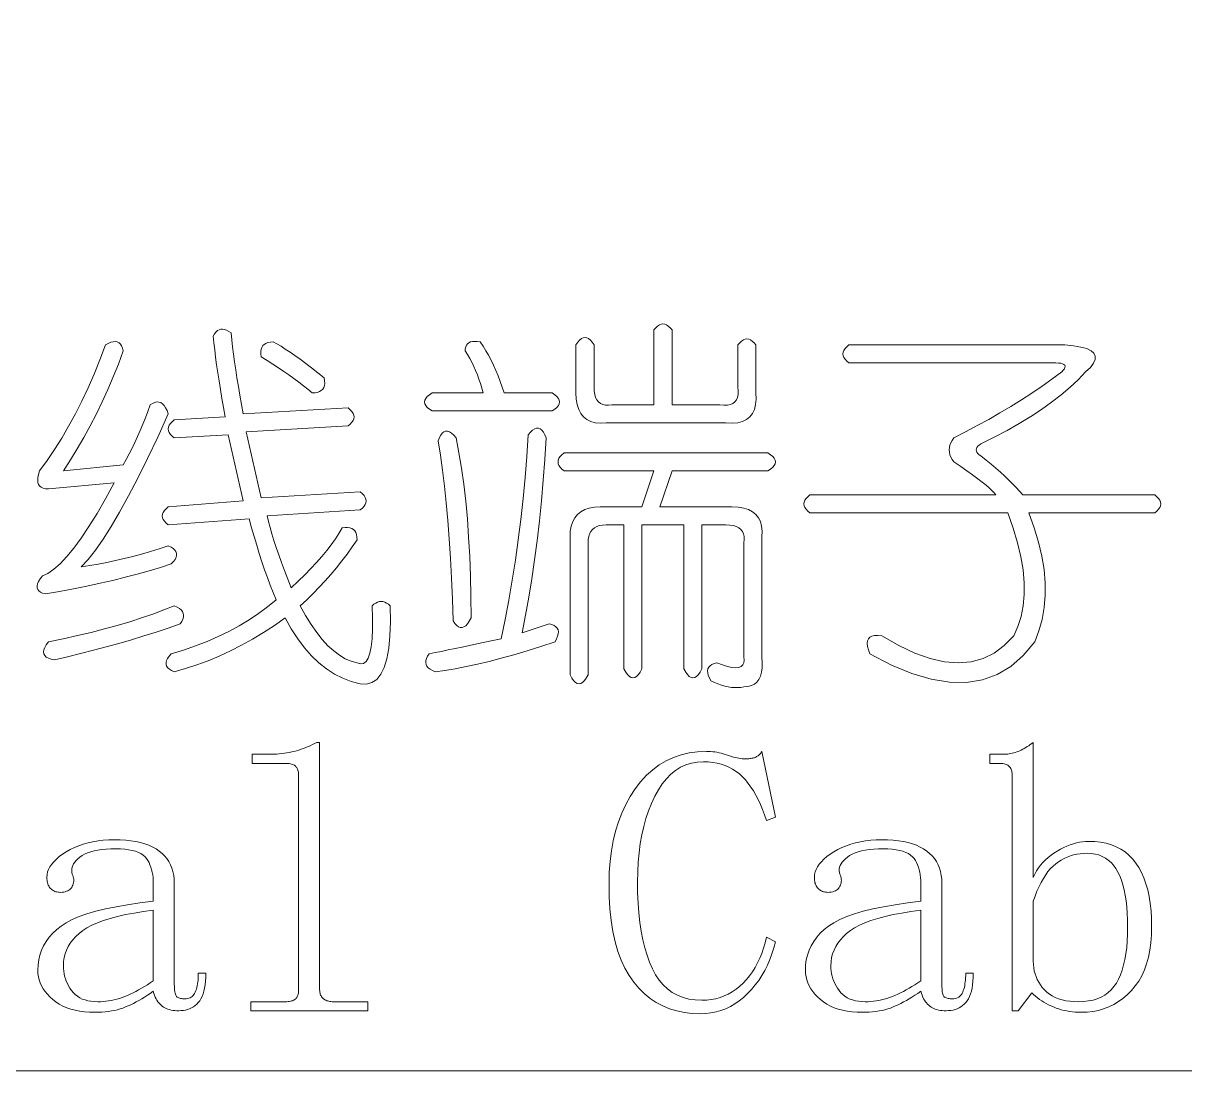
# Model space of a CAD drawing. Extents: x 1 to 297, y 1 to 210.
# Drawn here: x 261.65 to 272.72, y 109.01 to 118.99 of the extents above; entities that cross this region are included whole.
import ezdxf

# ---------------------------------------------------------------- set-up
doc = ezdxf.new("R2010")
doc.units = 0

msp = doc.modelspace()

# ---------------------------------------------------------------- linework, layer by layer
at = {"color": 7, "lineweight": 13}
msp.add_lwpolyline([(246.667, 118.993), (252.82, 109.014), (294.549, 109.014)], dxfattribs=at)
for points in [[(266.92, 115.929), (266.937, 115.954), (266.955, 115.974), (266.972, 115.989), (266.989, 115.997), (267.006, 116), (267.023, 115.997), (267.04, 115.989), (267.057, 115.974), (267.075, 115.954), (267.092, 115.929), (267.092, 115.529), (267.093, 115.491), (267.099, 115.458), (267.107, 115.429), (267.119, 115.405), (267.135, 115.386), (267.153, 115.371), (267.176, 115.361), (267.201, 115.355), (267.231, 115.354), (267.263, 115.357), (267.663, 115.357), (267.663, 116.072), (267.68, 116.092), (267.697, 116.108), (267.715, 116.12), (267.732, 116.126), (267.749, 116.129), (267.766, 116.126), (267.783, 116.12), (267.8, 116.108), (267.817, 116.092), (267.835, 116.072), (267.835, 115.357), (268.292, 115.357), (268.329, 115.354), (268.363, 115.355), (268.391, 115.361), (268.415, 115.371), (268.435, 115.386), (268.449, 115.405), (268.46, 115.429), (268.465, 115.458), (268.467, 115.491), (268.463, 115.529), (268.463, 115.929), (268.48, 115.949), (268.497, 115.965), (268.515, 115.977), (268.532, 115.984), (268.549, 115.986), (268.566, 115.984), (268.583, 115.977), (268.6, 115.965), (268.617, 115.949), (268.635, 115.929), (268.635, 115.472), (268.637, 115.412), (268.632, 115.36), (268.621, 115.314), (268.603, 115.275), (268.577, 115.243), (268.545, 115.218), (268.507, 115.2), (268.461, 115.188), (268.408, 115.184), (268.349, 115.186), (267.206, 115.186), (267.152, 115.184), (267.103, 115.188), (267.06, 115.2), (267.023, 115.218), (266.992, 115.243), (266.966, 115.275), (266.946, 115.314), (266.932, 115.36), (266.923, 115.412), (266.92, 115.472)], [(263.635, 116.043), (263.641, 115.979), (263.648, 115.912), (263.657, 115.842), (263.667, 115.769), (263.677, 115.693), (263.689, 115.614), (263.703, 115.533), (263.717, 115.449), (263.732, 115.362), (263.749, 115.272), (264.749, 115.329), (264.769, 115.312), (264.785, 115.294), (264.797, 115.277), (264.804, 115.26), (264.806, 115.243), (264.804, 115.226), (264.797, 115.209), (264.785, 115.192), (264.769, 115.174), (264.749, 115.157), (263.777, 115.1), (263.92, 114.472), (264.863, 114.529), (264.884, 114.512), (264.9, 114.494), (264.911, 114.477), (264.918, 114.46), (264.92, 114.443), (264.918, 114.426), (264.911, 114.409), (264.9, 114.392), (264.884, 114.374), (264.863, 114.357), (263.977, 114.3), (263.99, 114.247), (264.005, 114.19), (264.022, 114.13), (264.041, 114.067), (264.063, 114), (264.087, 113.93), (264.113, 113.856), (264.142, 113.779), (264.173, 113.698), (264.206, 113.614), (264.273, 113.677), (264.335, 113.738), (264.394, 113.798), (264.448, 113.857), (264.499, 113.914), (264.545, 113.971), (264.588, 114.026), (264.627, 114.081), (264.661, 114.134), (264.692, 114.186), (264.719, 114.19), (264.743, 114.19), (264.765, 114.188), (264.783, 114.181), (264.799, 114.172), (264.812, 114.158), (264.822, 114.142), (264.829, 114.122), (264.833, 114.098), (264.835, 114.072), (264.788, 114.004), (264.74, 113.937), (264.69, 113.871), (264.638, 113.806), (264.585, 113.743), (264.529, 113.681), (264.473, 113.62), (264.414, 113.56), (264.354, 113.501), (264.292, 113.443), (264.343, 113.35), (264.396, 113.266), (264.449, 113.19), (264.502, 113.123), (264.556, 113.064), (264.611, 113.014), (264.666, 112.973), (264.721, 112.94), (264.778, 112.916), (264.835, 112.9), (264.867, 112.89), (264.895, 112.894), (264.919, 112.913), (264.94, 112.946), (264.956, 112.993), (264.968, 113.054), (264.977, 113.13), (264.981, 113.22), (264.981, 113.324), (264.977, 113.443), (264.995, 113.458), (265.012, 113.47), (265.029, 113.479), (265.046, 113.484), (265.063, 113.486), (265.08, 113.484), (265.097, 113.479), (265.115, 113.47), (265.132, 113.458), (265.149, 113.443), (265.151, 113.292), (265.147, 113.157), (265.135, 113.04), (265.117, 112.94), (265.092, 112.857), (265.06, 112.792), (265.021, 112.743), (264.975, 112.712), (264.923, 112.697), (264.863, 112.7), (264.779, 112.722), (264.697, 112.753), (264.619, 112.793), (264.543, 112.842), (264.47, 112.9), (264.4, 112.968), (264.333, 113.044), (264.269, 113.13), (264.207, 113.225), (264.149, 113.329), (264.046, 113.257), (263.942, 113.189), (263.838, 113.126), (263.733, 113.068), (263.627, 113.014), (263.521, 112.965), (263.415, 112.921), (263.308, 112.881), (263.2, 112.845), (263.092, 112.814), (263.066, 112.826), (263.045, 112.84), (263.029, 112.854), (263.019, 112.869), (263.013, 112.886), (263.013, 112.904), (263.018, 112.922), (263.028, 112.942), (263.043, 112.964), (263.063, 112.986), (263.181, 113.022), (263.295, 113.061), (263.405, 113.104), (263.511, 113.15), (263.613, 113.2), (263.711, 113.253), (263.805, 113.31), (263.895, 113.37), (263.981, 113.433), (264.063, 113.5), (264.035, 113.57), (264.007, 113.641), (263.98, 113.714), (263.953, 113.788), (263.927, 113.864), (263.902, 113.942), (263.877, 114.022), (263.853, 114.104), (263.829, 114.187), (263.806, 114.272), (263.035, 114.214), (263.014, 114.232), (262.998, 114.249), (262.987, 114.266), (262.98, 114.283), (262.977, 114.3), (262.98, 114.317), (262.987, 114.334), (262.998, 114.352), (263.014, 114.369), (263.035, 114.386), (263.749, 114.443), (263.606, 115.072), (263.092, 115.043), (263.071, 115.06), (263.055, 115.077), (263.044, 115.094), (263.037, 115.112), (263.035, 115.129), (263.037, 115.146), (263.044, 115.163), (263.055, 115.18), (263.071, 115.197), (263.092, 115.214), (263.577, 115.243), (263.561, 115.333), (263.545, 115.42), (263.531, 115.504), (263.518, 115.586), (263.506, 115.664), (263.495, 115.74), (263.485, 115.813), (263.477, 115.883), (263.469, 115.95), (263.463, 116.014), (263.475, 116.035), (263.488, 116.052), (263.503, 116.065), (263.518, 116.074), (263.535, 116.079), (263.552, 116.08), (263.571, 116.076), (263.591, 116.069), (263.612, 116.058)], [(262.435, 115.929), (262.462, 115.944), (262.487, 115.954), (262.51, 115.96), (262.531, 115.961), (262.549, 115.957), (262.565, 115.949), (262.579, 115.937), (262.59, 115.92), (262.599, 115.898), (262.606, 115.872), (262.559, 115.747), (262.51, 115.625), (262.459, 115.505), (262.405, 115.387), (262.349, 115.272), (262.291, 115.158), (262.23, 115.048), (262.167, 114.939), (262.102, 114.833), (262.035, 114.729), (262.606, 114.786), (262.634, 114.838), (262.662, 114.891), (262.689, 114.945), (262.716, 115.001), (262.742, 115.057), (262.767, 115.115), (262.792, 115.174), (262.816, 115.234), (262.84, 115.295), (262.863, 115.357), (262.885, 115.372), (262.907, 115.381), (262.927, 115.386), (262.945, 115.385), (262.963, 115.379), (262.98, 115.368), (262.995, 115.351), (263.009, 115.33), (263.023, 115.303), (263.035, 115.272), (262.934, 115.051), (262.837, 114.848), (262.744, 114.66), (262.655, 114.49), (262.57, 114.336), (262.489, 114.198), (262.413, 114.078), (262.34, 113.973), (262.271, 113.886), (262.206, 113.814), (262.286, 113.827), (262.367, 113.841), (262.449, 113.856), (262.531, 113.874), (262.613, 113.893), (262.696, 113.914), (262.78, 113.936), (262.864, 113.961), (262.949, 113.987), (263.035, 114.014), (263.061, 114.002), (263.081, 113.989), (263.097, 113.975), (263.108, 113.96), (263.113, 113.943), (263.113, 113.925), (263.109, 113.906), (263.099, 113.886), (263.083, 113.865), (263.063, 113.843), (262.959, 113.809), (262.851, 113.777), (262.739, 113.745), (262.624, 113.715), (262.506, 113.686), (262.384, 113.658), (262.259, 113.631), (262.131, 113.605), (261.999, 113.581), (261.863, 113.557), (261.837, 113.564), (261.816, 113.573), (261.801, 113.585), (261.79, 113.598), (261.785, 113.614), (261.784, 113.633), (261.789, 113.653), (261.799, 113.676), (261.814, 113.701), (261.835, 113.729), (261.888, 113.753), (261.944, 113.792), (262.004, 113.844), (262.068, 113.912), (262.135, 113.993), (262.205, 114.089), (262.279, 114.199), (262.356, 114.323), (262.436, 114.462), (262.52, 114.614), (261.892, 114.557), (261.865, 114.559), (261.843, 114.564), (261.824, 114.573), (261.809, 114.585), (261.799, 114.6), (261.792, 114.619), (261.79, 114.641), (261.791, 114.667), (261.797, 114.696), (261.806, 114.729), (261.879, 114.828), (261.95, 114.932), (262.019, 115.041), (262.085, 115.154), (262.149, 115.272), (262.211, 115.394), (262.27, 115.521), (262.327, 115.652), (262.382, 115.788)], [(264.035, 115.957), (264.07, 115.938), (264.109, 115.916), (264.15, 115.89), (264.195, 115.861), (264.242, 115.829), (264.292, 115.793), (264.345, 115.753), (264.4, 115.71), (264.459, 115.664), (264.52, 115.614), (264.524, 115.587), (264.525, 115.563), (264.522, 115.542), (264.516, 115.523), (264.506, 115.507), (264.493, 115.494), (264.476, 115.484), (264.456, 115.477), (264.433, 115.473), (264.406, 115.472), (264.365, 115.506), (264.323, 115.54), (264.278, 115.574), (264.232, 115.609), (264.185, 115.643), (264.135, 115.677), (264.084, 115.712), (264.031, 115.746), (263.977, 115.78), (263.92, 115.814), (263.916, 115.842), (263.916, 115.866), (263.919, 115.887), (263.925, 115.906), (263.935, 115.922), (263.948, 115.934), (263.964, 115.944), (263.984, 115.952), (264.008, 115.956)], [(266.006, 115.957), (266.034, 115.916), (266.061, 115.874), (266.087, 115.83), (266.111, 115.784), (266.135, 115.736), (266.157, 115.686), (266.178, 115.635), (266.198, 115.582), (266.217, 115.528), (266.235, 115.472), (266.692, 115.472), (266.717, 115.454), (266.737, 115.437), (266.752, 115.42), (266.76, 115.403), (266.763, 115.386), (266.76, 115.369), (266.752, 115.352), (266.737, 115.334), (266.717, 115.317), (266.692, 115.3), (265.549, 115.3), (265.523, 115.317), (265.503, 115.334), (265.489, 115.352), (265.48, 115.369), (265.477, 115.386), (265.48, 115.403), (265.489, 115.42), (265.503, 115.437), (265.523, 115.454), (265.549, 115.472), (266.035, 115.472), (266.023, 115.517), (266.009, 115.561), (265.995, 115.604), (265.98, 115.645), (265.963, 115.686), (265.945, 115.725), (265.927, 115.764), (265.907, 115.801), (265.885, 115.837), (265.863, 115.872), (265.865, 115.893), (265.869, 115.912), (265.876, 115.927), (265.886, 115.94), (265.899, 115.95), (265.915, 115.957), (265.933, 115.962), (265.955, 115.963), (265.979, 115.962)], [(269.52, 115.929), (271.577, 115.929), (271.662, 115.921), (271.732, 115.909), (271.787, 115.894), (271.829, 115.874), (271.856, 115.85), (271.869, 115.822), (271.867, 115.791), (271.852, 115.755), (271.822, 115.715), (271.777, 115.672), (271.706, 115.598), (271.628, 115.525), (271.543, 115.454), (271.453, 115.384), (271.356, 115.314), (271.253, 115.246), (271.143, 115.18), (271.028, 115.114), (270.906, 115.049), (270.777, 114.986), (270.762, 114.974), (270.75, 114.963), (270.741, 114.952), (270.736, 114.94), (270.735, 114.929), (270.736, 114.917), (270.741, 114.906), (270.75, 114.894), (270.762, 114.883), (270.777, 114.872), (270.828, 114.832), (270.876, 114.793), (270.921, 114.754), (270.965, 114.716), (271.006, 114.679), (271.045, 114.642), (271.081, 114.606), (271.116, 114.57), (271.148, 114.535), (271.177, 114.5), (272.435, 114.5), (272.455, 114.483), (272.471, 114.466), (272.483, 114.449), (272.489, 114.432), (272.492, 114.414), (272.489, 114.397), (272.483, 114.38), (272.471, 114.363), (272.455, 114.346), (272.435, 114.329), (271.235, 114.329), (271.287, 114.188), (271.328, 114.051), (271.36, 113.918), (271.381, 113.789), (271.392, 113.664), (271.392, 113.544), (271.383, 113.427), (271.363, 113.314), (271.332, 113.205), (271.292, 113.1), (271.183, 112.97), (271.064, 112.867), (270.934, 112.79), (270.793, 112.739), (270.642, 112.714), (270.479, 112.716), (270.306, 112.744), (270.121, 112.798), (269.926, 112.879), (269.72, 112.986), (269.706, 113.024), (269.697, 113.057), (269.695, 113.085), (269.697, 113.109), (269.706, 113.129), (269.72, 113.144), (269.74, 113.154), (269.766, 113.16), (269.797, 113.161), (269.835, 113.157), (269.996, 113.065), (270.15, 112.993), (270.296, 112.941), (270.433, 112.91), (270.563, 112.9), (270.685, 112.91), (270.799, 112.941), (270.904, 112.993), (271.002, 113.065), (271.092, 113.157), (271.132, 113.246), (271.163, 113.341), (271.183, 113.443), (271.192, 113.55), (271.192, 113.664), (271.181, 113.785), (271.16, 113.911), (271.128, 114.044), (271.087, 114.183), (271.035, 114.329), (269.149, 114.329), (269.128, 114.346), (269.112, 114.363), (269.101, 114.38), (269.094, 114.397), (269.092, 114.414), (269.094, 114.432), (269.101, 114.449), (269.112, 114.466), (269.128, 114.483), (269.149, 114.5), (270.92, 114.5), (270.906, 114.519), (270.886, 114.54), (270.86, 114.564), (270.829, 114.592), (270.792, 114.622), (270.749, 114.654), (270.7, 114.69), (270.646, 114.729), (270.586, 114.77), (270.52, 114.814), (270.505, 114.837), (270.493, 114.86), (270.484, 114.883), (270.479, 114.906), (270.477, 114.929), (270.479, 114.952), (270.484, 114.974), (270.493, 114.997), (270.505, 115.02), (270.52, 115.043), (270.633, 115.101), (270.744, 115.16), (270.853, 115.22), (270.959, 115.281), (271.063, 115.343), (271.165, 115.406), (271.264, 115.471), (271.361, 115.537), (271.456, 115.604), (271.549, 115.672), (271.564, 115.688), (271.574, 115.702), (271.58, 115.715), (271.581, 115.726), (271.577, 115.736), (271.569, 115.744), (271.557, 115.75), (271.54, 115.754), (271.518, 115.756), (271.492, 115.757), (269.52, 115.757), (269.5, 115.774), (269.484, 115.792), (269.472, 115.809), (269.465, 115.826), (269.463, 115.843), (269.465, 115.86), (269.472, 115.877), (269.484, 115.894), (269.5, 115.912)], [(265.52, 112.986), (265.579, 112.998), (265.639, 113.01), (265.702, 113.023), (265.767, 113.036), (265.835, 113.05), (265.904, 113.065), (265.976, 113.08), (266.051, 113.096), (266.127, 113.112), (266.206, 113.129), (266.245, 113.313), (266.28, 113.499), (266.313, 113.688), (266.343, 113.878), (266.37, 114.072), (266.395, 114.267), (266.416, 114.465), (266.435, 114.665), (266.45, 114.867), (266.463, 115.072), (266.485, 115.097), (266.507, 115.116), (266.527, 115.129), (266.545, 115.136), (266.563, 115.136), (266.58, 115.13), (266.595, 115.118), (266.609, 115.099), (266.623, 115.074), (266.635, 115.043), (266.622, 114.839), (266.607, 114.64), (266.59, 114.444), (266.571, 114.252), (266.549, 114.064), (266.525, 113.881), (266.499, 113.701), (266.47, 113.525), (266.439, 113.354), (266.406, 113.186), (266.663, 113.272), (266.689, 113.265), (266.711, 113.256), (266.728, 113.244), (266.741, 113.23), (266.749, 113.214), (266.752, 113.196), (266.751, 113.176), (266.745, 113.153), (266.735, 113.128), (266.72, 113.1), (266.585, 113.056), (266.455, 113.016), (266.329, 112.978), (266.208, 112.945), (266.092, 112.914), (265.98, 112.888), (265.872, 112.864), (265.769, 112.844), (265.671, 112.828), (265.577, 112.814), (265.551, 112.826), (265.529, 112.84), (265.512, 112.854), (265.5, 112.869), (265.492, 112.886), (265.488, 112.904), (265.489, 112.922), (265.495, 112.942), (265.505, 112.964)], [(265.606, 115.014), (265.618, 115.046), (265.631, 115.07), (265.645, 115.089), (265.661, 115.101), (265.677, 115.107), (265.695, 115.107), (265.714, 115.1), (265.734, 115.088), (265.755, 115.068), (265.777, 115.043), (265.805, 114.902), (265.829, 114.755), (265.85, 114.601), (265.869, 114.44), (265.885, 114.272), (265.897, 114.097), (265.907, 113.915), (265.915, 113.726), (265.919, 113.531), (265.92, 113.329), (265.903, 113.298), (265.886, 113.273), (265.869, 113.254), (265.852, 113.242), (265.835, 113.236), (265.817, 113.236), (265.8, 113.243), (265.783, 113.256), (265.766, 113.275), (265.749, 113.3), (265.742, 113.508), (265.734, 113.707), (265.724, 113.898), (265.712, 114.082), (265.699, 114.257), (265.684, 114.425), (265.667, 114.584), (265.648, 114.736), (265.628, 114.879)], [(266.863, 114.1), (266.866, 114.154), (266.875, 114.203), (266.889, 114.246), (266.909, 114.283), (266.935, 114.314), (266.966, 114.34), (267.003, 114.36), (267.046, 114.374), (267.095, 114.383), (267.149, 114.386), (267.549, 114.386), (267.663, 114.729), (266.806, 114.729), (266.785, 114.746), (266.769, 114.763), (266.758, 114.78), (266.751, 114.797), (266.749, 114.814), (266.751, 114.832), (266.758, 114.849), (266.769, 114.866), (266.785, 114.883), (266.806, 114.9), (268.749, 114.9), (268.775, 114.883), (268.795, 114.866), (268.809, 114.849), (268.817, 114.832), (268.82, 114.814), (268.817, 114.797), (268.809, 114.78), (268.795, 114.763), (268.775, 114.746), (268.749, 114.729), (267.835, 114.729), (267.72, 114.386), (268.406, 114.386), (268.465, 114.383), (268.518, 114.374), (268.564, 114.36), (268.603, 114.34), (268.635, 114.314), (268.66, 114.283), (268.678, 114.246), (268.689, 114.203), (268.694, 114.154), (268.692, 114.1), (268.692, 112.957), (268.695, 112.903), (268.694, 112.854), (268.688, 112.812), (268.678, 112.774), (268.663, 112.743), (268.644, 112.717), (268.62, 112.697), (268.591, 112.683), (268.558, 112.674), (268.52, 112.672), (268.491, 112.667), (268.462, 112.665), (268.432, 112.665), (268.401, 112.667), (268.37, 112.672), (268.339, 112.678), (268.306, 112.688), (268.273, 112.699), (268.24, 112.713), (268.206, 112.729), (268.191, 112.756), (268.181, 112.781), (268.175, 112.804), (268.174, 112.825), (268.177, 112.843), (268.185, 112.859), (268.198, 112.873), (268.215, 112.884), (268.237, 112.893), (268.263, 112.9), (268.317, 112.88), (268.365, 112.866), (268.406, 112.857), (268.441, 112.854), (268.47, 112.857), (268.493, 112.866), (268.509, 112.88), (268.519, 112.9), (268.523, 112.926), (268.52, 112.957), (268.52, 114.043), (268.524, 114.076), (268.523, 114.105), (268.517, 114.13), (268.507, 114.153), (268.492, 114.172), (268.472, 114.187), (268.448, 114.199), (268.42, 114.208), (268.387, 114.213), (268.349, 114.214), (268.12, 114.214), (268.12, 112.843), (268.103, 112.812), (268.086, 112.788), (268.069, 112.771), (268.052, 112.761), (268.035, 112.757), (268.017, 112.761), (268, 112.771), (267.983, 112.788), (267.966, 112.812), (267.949, 112.843), (267.949, 114.214), (267.549, 114.214), (267.549, 112.843), (267.532, 112.812), (267.515, 112.788), (267.497, 112.771), (267.48, 112.761), (267.463, 112.757), (267.446, 112.761), (267.429, 112.771), (267.412, 112.788), (267.395, 112.812), (267.377, 112.843), (267.377, 114.214), (267.206, 114.214), (267.173, 114.213), (267.144, 114.208), (267.119, 114.199), (267.096, 114.187), (267.077, 114.172), (267.062, 114.153), (267.05, 114.13), (267.041, 114.105), (267.036, 114.076), (267.035, 114.043), (267.035, 112.786), (267.017, 112.755), (267, 112.731), (266.983, 112.714), (266.966, 112.704), (266.949, 112.7), (266.932, 112.704), (266.915, 112.714), (266.897, 112.731), (266.88, 112.755), (266.863, 112.786)], [(263.092, 113.443), (263.118, 113.431), (263.14, 113.418), (263.157, 113.404), (263.169, 113.388), (263.177, 113.372), (263.181, 113.354), (263.18, 113.335), (263.174, 113.315), (263.164, 113.294), (263.149, 113.272), (263.034, 113.232), (262.918, 113.194), (262.801, 113.157), (262.683, 113.121), (262.563, 113.086), (262.443, 113.052), (262.321, 113.02), (262.198, 112.988), (262.074, 112.958), (261.949, 112.929), (261.917, 112.936), (261.892, 112.945), (261.872, 112.956), (261.857, 112.97), (261.849, 112.986), (261.846, 113.004), (261.849, 113.025), (261.857, 113.048), (261.872, 113.073), (261.892, 113.1), (262.032, 113.129), (262.168, 113.16), (262.3, 113.191), (262.427, 113.224), (262.549, 113.257), (262.667, 113.292), (262.78, 113.328), (262.888, 113.365), (262.992, 113.404)], [(263.992, 112.029), (264.017, 112.029), (264.043, 112.03), (264.068, 112.031), (264.092, 112.033), (264.117, 112.036), (264.141, 112.039), (264.165, 112.043), (264.188, 112.047), (264.212, 112.052), (264.235, 112.057), (264.257, 112.063), (264.28, 112.07), (264.302, 112.077), (264.324, 112.085), (264.345, 112.093), (264.367, 112.102), (264.388, 112.111), (264.408, 112.121), (264.429, 112.132), (264.449, 112.143), (264.477, 112.143), (264.477, 109.786), (264.478, 109.775), (264.479, 109.764), (264.481, 109.754), (264.483, 109.745), (264.486, 109.736), (264.49, 109.728), (264.495, 109.72), (264.5, 109.713), (264.506, 109.706), (264.513, 109.7), (264.521, 109.695), (264.528, 109.69), (264.537, 109.686), (264.545, 109.682), (264.554, 109.679), (264.564, 109.676), (264.574, 109.674), (264.584, 109.673), (264.595, 109.672), (264.606, 109.672), (264.935, 109.672), (264.935, 109.586), (263.82, 109.586), (263.82, 109.672), (264.149, 109.672), (264.163, 109.672), (264.176, 109.673), (264.188, 109.674), (264.199, 109.676), (264.21, 109.679), (264.219, 109.682), (264.228, 109.686), (264.236, 109.69), (264.243, 109.695), (264.249, 109.7), (264.254, 109.706), (264.259, 109.713), (264.263, 109.72), (264.267, 109.728), (264.27, 109.736), (264.273, 109.745), (264.275, 109.754), (264.276, 109.764), (264.277, 109.775), (264.277, 109.786), (264.277, 111.829), (264.277, 111.84), (264.276, 111.85), (264.275, 111.86), (264.273, 111.87), (264.27, 111.879), (264.267, 111.887), (264.263, 111.895), (264.259, 111.902), (264.254, 111.908), (264.249, 111.914), (264.243, 111.92), (264.236, 111.925), (264.228, 111.929), (264.219, 111.933), (264.21, 111.936), (264.199, 111.938), (264.188, 111.94), (264.176, 111.942), (264.163, 111.943), (264.149, 111.943), (263.835, 111.943), (263.835, 112.029)], [(271.277, 110.857), (271.293, 110.888), (271.309, 110.918), (271.328, 110.946), (271.348, 110.973), (271.37, 110.998), (271.394, 111.023), (271.419, 111.046), (271.447, 111.068), (271.475, 111.088), (271.506, 111.107), (271.537, 111.125), (271.568, 111.141), (271.599, 111.155), (271.629, 111.167), (271.66, 111.177), (271.689, 111.185), (271.719, 111.192), (271.748, 111.196), (271.777, 111.199), (271.806, 111.2), (271.865, 111.198), (271.92, 111.192), (271.973, 111.181), (272.022, 111.167), (272.069, 111.148), (272.112, 111.126), (272.153, 111.099), (272.19, 111.068), (272.225, 111.032), (272.256, 110.993), (272.285, 110.95), (272.31, 110.902), (272.333, 110.851), (272.352, 110.796), (272.369, 110.738), (272.382, 110.675), (272.393, 110.608), (272.4, 110.538), (272.405, 110.464), (272.406, 110.386), (272.404, 110.308), (272.398, 110.234), (272.389, 110.163), (272.375, 110.097), (272.358, 110.034), (272.337, 109.975), (272.312, 109.92), (272.283, 109.869), (272.25, 109.822), (272.213, 109.779), (272.174, 109.739), (272.132, 109.704), (272.089, 109.673), (272.044, 109.646), (271.997, 109.623), (271.948, 109.605), (271.898, 109.59), (271.845, 109.58), (271.791, 109.574), (271.735, 109.572), (271.706, 109.572), (271.678, 109.574), (271.651, 109.576), (271.624, 109.58), (271.597, 109.584), (271.571, 109.59), (271.545, 109.596), (271.52, 109.604), (271.495, 109.612), (271.47, 109.622), (271.446, 109.632), (271.423, 109.643), (271.401, 109.655), (271.379, 109.667), (271.358, 109.68), (271.337, 109.694), (271.318, 109.709), (271.299, 109.724), (271.281, 109.74), (271.263, 109.757), (271.135, 109.586), (271.077, 109.586), (271.077, 111.829), (271.077, 111.84), (271.076, 111.85), (271.075, 111.86), (271.073, 111.87), (271.07, 111.879), (271.067, 111.887), (271.063, 111.895), (271.059, 111.902), (271.054, 111.908), (271.049, 111.914), (271.043, 111.92), (271.036, 111.925), (271.028, 111.929), (271.019, 111.933), (271.01, 111.936), (270.999, 111.938), (270.988, 111.94), (270.976, 111.942), (270.963, 111.943), (270.949, 111.943), (270.863, 111.943), (270.863, 112.029), (270.992, 112.029), (271.006, 112.029), (271.02, 112.03), (271.035, 112.031), (271.049, 112.033), (271.063, 112.036), (271.077, 112.039), (271.092, 112.043), (271.106, 112.047), (271.12, 112.052), (271.135, 112.057), (271.149, 112.063), (271.163, 112.07), (271.177, 112.077), (271.192, 112.085), (271.206, 112.093), (271.22, 112.102), (271.235, 112.111), (271.249, 112.121), (271.263, 112.132), (271.277, 112.143)], [(268.106, 109.557), (268.028, 109.56), (267.953, 109.569), (267.881, 109.584), (267.812, 109.605), (267.747, 109.632), (267.685, 109.665), (267.627, 109.704), (267.571, 109.749), (267.519, 109.8), (267.47, 109.857), (267.426, 109.921), (267.385, 109.991), (267.35, 110.068), (267.319, 110.152), (267.294, 110.243), (267.272, 110.341), (267.256, 110.445), (267.244, 110.557), (267.237, 110.675), (267.235, 110.8), (267.237, 110.907), (267.245, 111.01), (267.257, 111.109), (267.275, 111.205), (267.297, 111.297), (267.325, 111.385), (267.357, 111.469), (267.395, 111.55), (267.437, 111.627), (267.485, 111.7), (267.536, 111.768), (267.592, 111.829), (267.651, 111.882), (267.713, 111.929), (267.779, 111.968), (267.849, 112), (267.922, 112.025), (267.999, 112.043), (268.079, 112.054), (268.163, 112.057), (268.183, 112.057), (268.203, 112.056), (268.223, 112.054), (268.243, 112.052), (268.263, 112.048), (268.283, 112.044), (268.303, 112.04), (268.323, 112.034), (268.343, 112.028), (268.363, 112.022), (268.383, 112.015), (268.402, 112.009), (268.421, 112.003), (268.439, 111.999), (268.456, 111.995), (268.473, 111.992), (268.489, 111.989), (268.505, 111.987), (268.52, 111.986), (268.535, 111.986), (268.546, 111.986), (268.557, 111.986), (268.567, 111.987), (268.577, 111.988), (268.586, 111.989), (268.595, 111.991), (268.604, 111.993), (268.612, 111.995), (268.62, 111.997), (268.627, 112), (268.635, 112.003), (268.641, 112.007), (268.648, 112.011), (268.655, 112.016), (268.661, 112.022), (268.668, 112.028), (268.674, 112.034), (268.68, 112.041), (268.686, 112.049), (268.692, 112.057), (268.82, 111.429), (268.735, 111.4), (268.717, 111.453), (268.698, 111.504), (268.678, 111.551), (268.657, 111.597), (268.635, 111.639), (268.611, 111.68), (268.587, 111.717), (268.561, 111.752), (268.534, 111.785), (268.506, 111.814), (268.477, 111.842), (268.445, 111.866), (268.413, 111.887), (268.378, 111.906), (268.342, 111.922), (268.304, 111.934), (268.264, 111.944), (268.223, 111.952), (268.179, 111.956), (268.135, 111.957), (268.076, 111.954), (268.02, 111.944), (267.967, 111.928), (267.916, 111.905), (267.869, 111.875), (267.823, 111.839), (267.781, 111.796), (267.741, 111.747), (267.705, 111.691), (267.67, 111.629), (267.639, 111.561), (267.611, 111.491), (267.587, 111.417), (267.565, 111.341), (267.547, 111.261), (267.532, 111.178), (267.521, 111.092), (267.513, 111.002), (267.508, 110.91), (267.506, 110.814), (267.507, 110.711), (267.512, 110.612), (267.519, 110.518), (267.529, 110.428), (267.542, 110.343), (267.557, 110.262), (267.576, 110.186), (267.597, 110.115), (267.622, 110.048), (267.649, 109.986), (267.679, 109.929), (267.713, 109.878), (267.751, 109.833), (267.793, 109.794), (267.838, 109.761), (267.887, 109.734), (267.94, 109.713), (267.996, 109.698), (268.056, 109.689), (268.12, 109.686), (268.165, 109.687), (268.209, 109.692), (268.252, 109.701), (268.293, 109.712), (268.333, 109.727), (268.371, 109.745), (268.409, 109.766), (268.445, 109.791), (268.48, 109.819), (268.513, 109.85), (268.545, 109.884), (268.575, 109.92), (268.602, 109.958), (268.627, 109.999), (268.651, 110.041), (268.672, 110.086), (268.691, 110.133), (268.707, 110.182), (268.722, 110.233), (268.735, 110.286), (268.82, 110.243), (268.805, 110.184), (268.787, 110.127), (268.767, 110.073), (268.744, 110.02), (268.719, 109.97), (268.691, 109.922), (268.661, 109.875), (268.628, 109.832), (268.593, 109.79), (268.556, 109.75), (268.517, 109.713), (268.476, 109.681), (268.435, 109.652), (268.391, 109.627), (268.347, 109.605), (268.301, 109.588), (268.255, 109.575), (268.206, 109.565), (268.157, 109.559)], [(262.335, 109.572), (262.284, 109.573), (262.236, 109.576), (262.191, 109.582), (262.147, 109.591), (262.106, 109.602), (262.067, 109.615), (262.031, 109.631), (261.996, 109.649), (261.964, 109.67), (261.935, 109.693), (261.907, 109.718), (261.883, 109.743), (261.862, 109.769), (261.843, 109.796), (261.827, 109.823), (261.815, 109.852), (261.805, 109.88), (261.797, 109.91), (261.793, 109.94), (261.792, 109.972), (261.794, 110.022), (261.801, 110.071), (261.812, 110.117), (261.827, 110.162), (261.847, 110.205), (261.871, 110.247), (261.9, 110.286), (261.933, 110.324), (261.971, 110.359), (262.013, 110.393), (262.062, 110.425), (262.119, 110.455), (262.185, 110.483), (262.26, 110.51), (262.344, 110.534), (262.436, 110.557), (262.537, 110.577), (262.646, 110.596), (262.765, 110.613), (262.892, 110.629), (262.892, 110.8), (262.891, 110.828), (262.889, 110.855), (262.886, 110.881), (262.881, 110.906), (262.876, 110.93), (262.869, 110.954), (262.86, 110.976), (262.851, 110.997), (262.84, 111.017), (262.827, 111.036), (262.813, 111.053), (262.795, 111.069), (262.774, 111.083), (262.75, 111.095), (262.722, 111.105), (262.691, 111.114), (262.657, 111.12), (262.619, 111.125), (262.579, 111.128), (262.535, 111.129), (262.487, 111.128), (262.443, 111.126), (262.402, 111.122), (262.363, 111.116), (262.327, 111.109), (262.295, 111.1), (262.265, 111.09), (262.237, 111.078), (262.213, 111.065), (262.192, 111.05), (262.173, 111.034), (262.157, 111.018), (262.143, 111.002), (262.132, 110.986), (262.124, 110.97), (262.118, 110.953), (262.115, 110.937), (262.114, 110.92), (262.116, 110.903), (262.12, 110.886), (262.125, 110.874), (262.129, 110.863), (262.132, 110.852), (262.134, 110.84), (262.135, 110.829), (262.134, 110.817), (262.132, 110.806), (262.129, 110.794), (262.125, 110.783), (262.12, 110.772), (262.114, 110.761), (262.107, 110.751), (262.098, 110.742), (262.088, 110.735), (262.077, 110.729), (262.065, 110.724), (262.052, 110.72), (262.038, 110.717), (262.023, 110.715), (262.006, 110.714), (261.995, 110.715), (261.984, 110.716), (261.974, 110.718), (261.964, 110.72), (261.954, 110.723), (261.945, 110.727), (261.937, 110.732), (261.928, 110.737), (261.921, 110.743), (261.913, 110.75), (261.906, 110.758), (261.9, 110.766), (261.895, 110.775), (261.89, 110.784), (261.886, 110.795), (261.883, 110.806), (261.881, 110.818), (261.879, 110.83), (261.878, 110.843), (261.877, 110.857), (261.879, 110.883), (261.885, 110.908), (261.894, 110.933), (261.907, 110.958), (261.924, 110.982), (261.944, 111.006), (261.968, 111.03), (261.996, 111.054), (262.028, 111.077), (262.063, 111.1), (262.101, 111.122), (262.141, 111.141), (262.182, 111.158), (262.225, 111.173), (262.27, 111.186), (262.317, 111.196), (262.365, 111.204), (262.415, 111.21), (262.467, 111.213), (262.52, 111.214), (262.576, 111.213), (262.629, 111.21), (262.679, 111.205), (262.726, 111.197), (262.77, 111.188), (262.812, 111.176), (262.85, 111.162), (262.886, 111.146), (262.919, 111.128), (262.949, 111.107), (262.976, 111.085), (263, 111.061), (263.022, 111.035), (263.04, 111.007), (263.056, 110.977), (263.069, 110.945), (263.079, 110.912), (263.086, 110.876), (263.09, 110.839), (263.092, 110.8), (263.092, 109.857), (263.092, 109.835), (263.093, 109.815), (263.094, 109.797), (263.095, 109.781), (263.097, 109.766), (263.099, 109.754), (263.102, 109.743), (263.105, 109.734), (263.109, 109.727), (263.113, 109.722), (263.118, 109.717), (263.123, 109.714), (263.129, 109.711), (263.136, 109.708), (263.144, 109.705), (263.152, 109.704), (263.161, 109.702), (263.17, 109.701), (263.181, 109.7), (263.192, 109.7), (263.206, 109.701), (263.219, 109.703), (263.231, 109.706), (263.242, 109.71), (263.252, 109.716), (263.262, 109.723), (263.271, 109.732), (263.279, 109.741), (263.286, 109.752), (263.292, 109.764), (263.297, 109.778), (263.302, 109.792), (263.306, 109.807), (263.31, 109.824), (263.313, 109.841), (263.316, 109.86), (263.318, 109.879), (263.319, 109.899), (263.32, 109.921), (263.32, 109.943), (263.392, 109.943), (263.391, 109.904), (263.389, 109.868), (263.385, 109.834), (263.38, 109.802), (263.374, 109.773), (263.366, 109.747), (263.357, 109.722), (263.346, 109.701), (263.334, 109.681), (263.32, 109.664), (263.306, 109.649), (263.29, 109.636), (263.274, 109.624), (263.256, 109.614), (263.238, 109.605), (263.219, 109.598), (263.199, 109.593), (263.179, 109.589), (263.157, 109.587), (263.135, 109.586), (263.115, 109.586), (263.096, 109.588), (263.078, 109.59), (263.061, 109.593), (263.045, 109.597), (263.03, 109.601), (263.016, 109.607), (263.002, 109.613), (262.989, 109.621), (262.977, 109.629), (262.966, 109.638), (262.956, 109.648), (262.946, 109.66), (262.936, 109.672), (262.927, 109.686), (262.919, 109.701), (262.911, 109.717), (262.904, 109.734), (262.898, 109.752), (262.892, 109.772), (262.863, 109.752), (262.835, 109.734), (262.808, 109.716), (262.781, 109.7), (262.754, 109.684), (262.728, 109.67), (262.702, 109.656), (262.677, 109.644), (262.652, 109.632), (262.627, 109.622), (262.603, 109.612), (262.577, 109.604), (262.55, 109.596), (262.522, 109.59), (262.494, 109.584), (262.464, 109.58), (262.433, 109.576), (262.401, 109.574), (262.368, 109.572)], [(269.649, 109.572), (269.599, 109.573), (269.551, 109.576), (269.505, 109.582), (269.461, 109.591), (269.42, 109.602), (269.381, 109.615), (269.345, 109.631), (269.311, 109.649), (269.279, 109.67), (269.249, 109.693), (269.222, 109.718), (269.197, 109.743), (269.176, 109.769), (269.157, 109.796), (269.142, 109.823), (269.129, 109.852), (269.119, 109.88), (269.112, 109.91), (269.107, 109.94), (269.106, 109.972), (269.108, 110.022), (269.115, 110.071), (269.126, 110.117), (269.141, 110.162), (269.161, 110.205), (269.186, 110.247), (269.215, 110.286), (269.248, 110.324), (269.285, 110.359), (269.327, 110.393), (269.376, 110.425), (269.433, 110.455), (269.5, 110.483), (269.574, 110.51), (269.658, 110.534), (269.75, 110.557), (269.851, 110.577), (269.961, 110.596), (270.079, 110.613), (270.206, 110.629), (270.206, 110.8), (270.205, 110.828), (270.203, 110.855), (270.2, 110.881), (270.196, 110.906), (270.19, 110.93), (270.183, 110.954), (270.175, 110.976), (270.165, 110.997), (270.154, 111.017), (270.142, 111.036), (270.127, 111.053), (270.109, 111.069), (270.088, 111.083), (270.064, 111.095), (270.036, 111.105), (270.005, 111.114), (269.971, 111.12), (269.934, 111.125), (269.893, 111.128), (269.849, 111.129), (269.802, 111.128), (269.757, 111.126), (269.716, 111.122), (269.677, 111.116), (269.642, 111.109), (269.609, 111.1), (269.579, 111.09), (269.552, 111.078), (269.527, 111.065), (269.506, 111.05), (269.487, 111.034), (269.471, 111.018), (269.458, 111.002), (269.447, 110.986), (269.438, 110.97), (269.432, 110.953), (269.429, 110.937), (269.428, 110.92), (269.43, 110.903), (269.435, 110.886), (269.44, 110.874), (269.444, 110.863), (269.447, 110.852), (269.448, 110.84), (269.449, 110.829), (269.448, 110.817), (269.447, 110.806), (269.444, 110.794), (269.44, 110.783), (269.435, 110.772), (269.428, 110.761), (269.421, 110.751), (269.412, 110.742), (269.403, 110.735), (269.392, 110.729), (269.38, 110.724), (269.367, 110.72), (269.352, 110.717), (269.337, 110.715), (269.32, 110.714), (269.309, 110.715), (269.298, 110.716), (269.288, 110.718), (269.278, 110.72), (269.269, 110.723), (269.259, 110.727), (269.251, 110.732), (269.243, 110.737), (269.235, 110.743), (269.227, 110.75), (269.221, 110.758), (269.215, 110.766), (269.209, 110.775), (269.205, 110.784), (269.201, 110.795), (269.197, 110.806), (269.195, 110.818), (269.193, 110.83), (269.192, 110.843), (269.192, 110.857), (269.194, 110.883), (269.199, 110.908), (269.208, 110.933), (269.221, 110.958), (269.238, 110.982), (269.259, 111.006), (269.283, 111.03), (269.311, 111.054), (269.342, 111.077), (269.377, 111.1), (269.415, 111.122), (269.455, 111.141), (269.497, 111.158), (269.54, 111.173), (269.585, 111.186), (269.631, 111.196), (269.679, 111.204), (269.729, 111.21), (269.781, 111.213), (269.835, 111.214), (269.89, 111.213), (269.943, 111.21), (269.993, 111.205), (270.04, 111.197), (270.085, 111.188), (270.126, 111.176), (270.165, 111.162), (270.2, 111.146), (270.233, 111.128), (270.263, 111.107), (270.29, 111.085), (270.315, 111.061), (270.336, 111.035), (270.355, 111.007), (270.37, 110.977), (270.383, 110.945), (270.393, 110.912), (270.4, 110.876), (270.405, 110.839), (270.406, 110.8), (270.406, 109.857), (270.406, 109.835), (270.407, 109.815), (270.408, 109.797), (270.409, 109.781), (270.411, 109.766), (270.414, 109.754), (270.417, 109.743), (270.42, 109.734), (270.423, 109.727), (270.427, 109.722), (270.432, 109.717), (270.437, 109.714), (270.444, 109.711), (270.45, 109.708), (270.458, 109.705), (270.466, 109.704), (270.475, 109.702), (270.485, 109.701), (270.495, 109.7), (270.506, 109.7), (270.52, 109.701), (270.533, 109.703), (270.545, 109.706), (270.556, 109.71), (270.567, 109.716), (270.576, 109.723), (270.585, 109.732), (270.593, 109.741), (270.6, 109.752), (270.606, 109.764), (270.611, 109.778), (270.616, 109.792), (270.621, 109.807), (270.624, 109.824), (270.627, 109.841), (270.63, 109.86), (270.632, 109.879), (270.633, 109.899), (270.634, 109.921), (270.635, 109.943), (270.706, 109.943), (270.705, 109.904), (270.703, 109.868), (270.7, 109.834), (270.695, 109.802), (270.688, 109.773), (270.68, 109.747), (270.671, 109.722), (270.66, 109.701), (270.648, 109.681), (270.635, 109.664), (270.62, 109.649), (270.604, 109.636), (270.588, 109.624), (270.571, 109.614), (270.552, 109.605), (270.533, 109.598), (270.514, 109.593), (270.493, 109.589), (270.471, 109.587), (270.449, 109.586), (270.429, 109.586), (270.411, 109.588), (270.393, 109.59), (270.376, 109.593), (270.36, 109.597), (270.344, 109.601), (270.33, 109.607), (270.316, 109.613), (270.304, 109.621), (270.292, 109.629), (270.281, 109.638), (270.27, 109.648), (270.26, 109.66), (270.251, 109.672), (270.242, 109.686), (270.233, 109.701), (270.226, 109.717), (270.219, 109.734), (270.212, 109.752), (270.206, 109.772), (270.178, 109.752), (270.15, 109.734), (270.122, 109.716), (270.095, 109.7), (270.069, 109.684), (270.042, 109.67), (270.017, 109.656), (269.991, 109.644), (269.966, 109.632), (269.942, 109.622), (269.917, 109.612), (269.891, 109.604), (269.864, 109.596), (269.837, 109.59), (269.808, 109.584), (269.778, 109.58), (269.747, 109.576), (269.715, 109.574), (269.683, 109.572)], [(271.277, 110.057), (271.279, 110.026), (271.282, 109.996), (271.287, 109.967), (271.295, 109.938), (271.304, 109.911), (271.316, 109.884), (271.33, 109.858), (271.346, 109.833), (271.364, 109.809), (271.385, 109.786), (271.407, 109.764), (271.432, 109.745), (271.459, 109.728), (271.487, 109.713), (271.519, 109.7), (271.552, 109.69), (271.587, 109.682), (271.625, 109.676), (271.664, 109.673), (271.706, 109.672), (271.756, 109.673), (271.803, 109.679), (271.847, 109.688), (271.888, 109.7), (271.926, 109.716), (271.961, 109.736), (271.993, 109.759), (272.021, 109.786), (272.047, 109.816), (272.07, 109.85), (272.091, 109.888), (272.109, 109.929), (272.125, 109.973), (272.139, 110.022), (272.151, 110.073), (272.16, 110.129), (272.168, 110.188), (272.173, 110.25), (272.176, 110.316), (272.177, 110.386), (272.177, 110.453), (272.174, 110.516), (272.169, 110.577), (272.163, 110.634), (272.154, 110.688), (272.144, 110.738), (272.132, 110.785), (272.118, 110.829), (272.102, 110.87), (272.085, 110.907), (272.065, 110.941), (272.043, 110.972), (272.019, 110.998), (271.993, 111.022), (271.965, 111.041), (271.935, 111.057), (271.902, 111.07), (271.867, 111.079), (271.831, 111.084), (271.792, 111.086), (271.758, 111.085), (271.725, 111.082), (271.693, 111.077), (271.661, 111.07), (271.631, 111.061), (271.601, 111.05), (271.573, 111.037), (271.545, 111.022), (271.518, 111.005), (271.492, 110.986), (271.466, 110.964), (271.442, 110.94), (271.418, 110.912), (271.396, 110.881), (271.374, 110.847), (271.353, 110.809), (271.333, 110.769), (271.313, 110.725), (271.295, 110.679), (271.277, 110.629)], [(262.035, 110.014), (262.035, 109.989), (262.038, 109.964), (262.042, 109.939), (262.047, 109.915), (262.054, 109.891), (262.063, 109.868), (262.073, 109.845), (262.085, 109.822), (262.098, 109.8), (262.113, 109.779), (262.13, 109.758), (262.148, 109.74), (262.169, 109.724), (262.191, 109.71), (262.215, 109.698), (262.241, 109.689), (262.269, 109.681), (262.298, 109.676), (262.33, 109.673), (262.363, 109.672), (262.389, 109.672), (262.415, 109.674), (262.44, 109.676), (262.466, 109.68), (262.492, 109.684), (262.517, 109.69), (262.543, 109.696), (262.569, 109.704), (262.595, 109.712), (262.62, 109.722), (262.646, 109.732), (262.672, 109.744), (262.699, 109.756), (262.725, 109.77), (262.752, 109.784), (262.78, 109.8), (262.807, 109.816), (262.835, 109.834), (262.863, 109.852), (262.892, 109.872), (262.892, 110.543), (262.798, 110.531), (262.709, 110.517), (262.627, 110.502), (262.551, 110.485), (262.481, 110.466), (262.417, 110.446), (262.359, 110.424), (262.307, 110.401), (262.26, 110.376), (262.22, 110.35), (262.185, 110.322), (262.153, 110.293), (262.126, 110.263), (262.101, 110.231), (262.081, 110.198), (262.064, 110.164), (262.051, 110.129), (262.042, 110.092), (262.036, 110.054)], [(269.349, 110.014), (269.35, 109.989), (269.352, 109.964), (269.356, 109.939), (269.361, 109.915), (269.369, 109.891), (269.377, 109.868), (269.387, 109.845), (269.399, 109.822), (269.413, 109.8), (269.427, 109.779), (269.444, 109.758), (269.463, 109.74), (269.483, 109.724), (269.505, 109.71), (269.529, 109.698), (269.555, 109.689), (269.583, 109.681), (269.613, 109.676), (269.644, 109.673), (269.677, 109.672), (269.703, 109.672), (269.729, 109.674), (269.755, 109.676), (269.78, 109.68), (269.806, 109.684), (269.832, 109.69), (269.857, 109.696), (269.883, 109.704), (269.909, 109.712), (269.935, 109.722), (269.96, 109.732), (269.987, 109.744), (270.013, 109.756), (270.04, 109.77), (270.067, 109.784), (270.094, 109.8), (270.122, 109.816), (270.149, 109.834), (270.178, 109.852), (270.206, 109.872), (270.206, 110.543), (270.112, 110.531), (270.024, 110.517), (269.942, 110.502), (269.865, 110.485), (269.795, 110.466), (269.731, 110.446), (269.673, 110.424), (269.621, 110.401), (269.575, 110.376), (269.535, 110.35), (269.499, 110.322), (269.468, 110.293), (269.44, 110.263), (269.416, 110.231), (269.395, 110.198), (269.379, 110.164), (269.366, 110.129), (269.356, 110.092), (269.351, 110.054)]]:
    msp.add_lwpolyline(points, close=True, dxfattribs=at)

doc.saveas('drawing.dxf')
